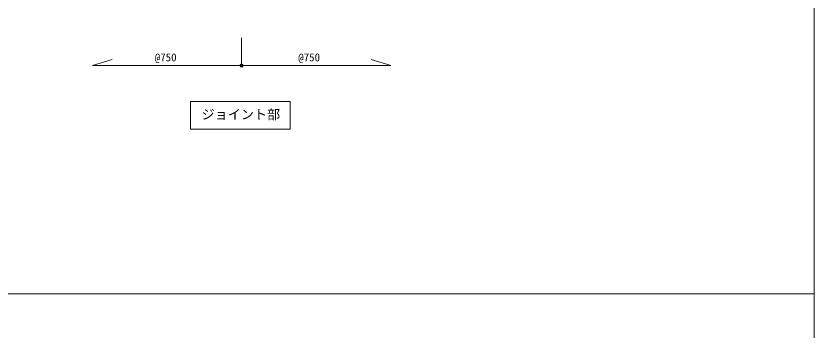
# Model space of a CAD drawing. Units: millimetres on the paper. Extents: x -401 to 401, y -279 to 279.
# Drawn here: x 160.8 to 400.7, y 2.5 to 96.9 of the extents above; entities that cross this region are included whole.
import ezdxf
from ezdxf.enums import TextEntityAlignment as Align

# ---------------------------------------------------------------- set-up
doc = ezdxf.new("R2010")
doc.units = ezdxf.units.MM
for name, color, linetype, lineweight in [('0-0_A-C01-補助線(非印刷)', 4, 'Continuous', 9), ('0-3_0-A01-枠A', 4, 'Continuous', 9), ('0-4_A-B01-文字_タイトル室名', 2, 'Continuous', 9), ('0-8_0-A11-寸法_詳細', 5, 'Continuous', 9), ('0-9_0', 7, 'Continuous', 9)]:
    doc.layers.add(name, color=color, linetype=linetype, lineweight=lineweight)
doc.styles.add('ＭＳ ゴシック', font='')
doc.styles.get('ＭＳ ゴシック').set_extended_font_data('MS Gothic')

# ---------------------------------------------------------------- blocks, each defined once
blk = doc.blocks.new('_Dot')
at = {"layer": '0-9_0'}
blk.add_line((-0.5, 0), (-1, 0), dxfattribs=at)
for radius in [0.5, 0.25]:
    blk.add_circle((0, 0), radius, dxfattribs=at)

msp = doc.modelspace()

# ---------------------------------------------------------------- linework, layer by layer
at = {"layer": '0-0_A-C01-補助線(非印刷)'}
for p, q in [((-400.667, 13.333), (400.667, 13.333)), ((400.667, 13.333), (395.667, 13.333))]:
    msp.add_line(p, q, dxfattribs=at)
at = {"layer": '0-3_0-A01-枠A'}
msp.add_line((400.667, -278.667), (400.667, 278.667), dxfattribs=at)
at = {"layer": '0-4_A-B01-文字_タイトル室名'}
msp.add_lwpolyline([(213.24, 62.868), (243.24, 62.868), (243.24, 71.201), (213.24, 71.201)], close=True, dxfattribs=at)
at = {"layer": '0-8_0-A11-寸法_詳細'}
msp.add_line((228.606, 90.325), (228.606, 81.964), dxfattribs=at)
for points in [[(228.726, 81.964), (183.726, 81.964), (189.657, 83.826)], [(228.486, 81.964), (273.486, 81.964), (267.555, 83.826)]]:
    msp.add_lwpolyline(points, dxfattribs=at)

# ---------------------------------------------------------------- block references
msp.add_blockref('_Dot', (228.606, 81.964), dxfattribs=at)

# ---------------------------------------------------------------- texts
at = {"layer": '0-4_A-B01-文字_タイトル室名', "style": 'ＭＳ ゴシック'}
msp.add_text('ジョイント部', height=2.889, dxfattribs=at).set_placement((216.545, 64.98), align=Align.BOTTOM_LEFT)
at = {"layer": '0-8_0-A11-寸法_詳細', "style": 'ＭＳ ゴシック'}
for p in [(202.504, 82.502), (245.623, 82.502)]:
    msp.add_text('@750', height=2.405, dxfattribs=at).set_placement(p, align=Align.BOTTOM_LEFT)

doc.saveas('drawing.dxf')
